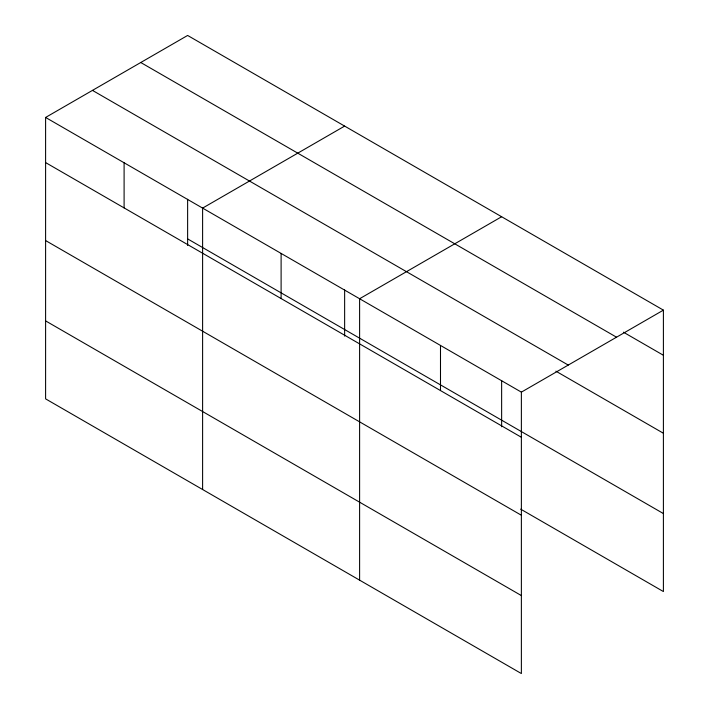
<?xml version="1.0" encoding="UTF-8"?>
<svg xmlns="http://www.w3.org/2000/svg" width="709" height="709" viewBox="0 0 709 709"><rect width="100%" height="100%" fill="white"/><g stroke="black" fill="none" stroke-linecap="round" stroke-linejoin="round"><path stroke-width="1.06" d="M521.372 515.239L521.372 392.139L45.598 117.446L45.598 398.866L521.372 673.55L521.372 515.239L45.598 240.555M520.672 509.142L663.402 591.554L663.402 310.134L187.628 35.45L45.598 117.446M344.636 126.096L202.606 208.1L202.606 489.511M501.635 216.741L359.605 298.746L359.605 580.157M521.372 392.139L663.402 310.134M623.441 332.193L663.402 355.271M140.754 62.507L616.529 337.2M92.471 90.389L568.246 365.073M555.874 371.161L663.402 433.243M187.628 238.889L663.402 513.573M45.598 162.583L521.372 437.267M45.598 320.893L521.372 595.578M501.635 380.565L501.635 426.774M440.493 345.443L440.493 390.57M344.636 289.919L344.636 336.128M281.11 253.423L281.11 298.551M187.628 199.273L187.628 245.482M124.102 162.778L124.102 207.905"/></g></svg>
